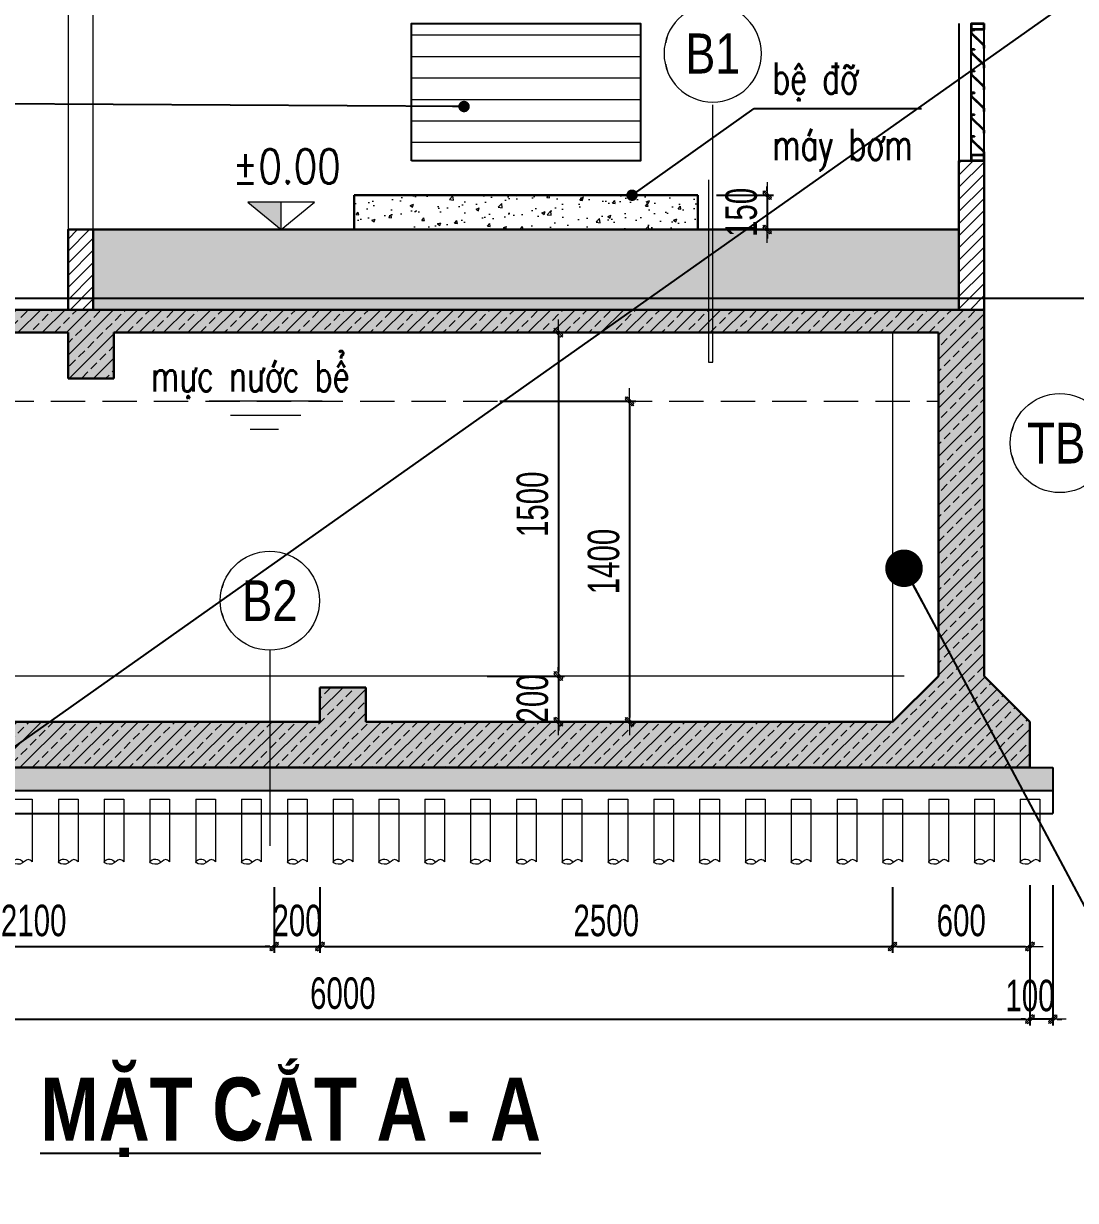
# Model space of a CAD drawing. Header units: millimetres. Extents: x 105214 to 359741, y -482084 to -322745.
# Drawn here: x 235086 to 239679, y -470965 to -465825 of the extents above; entities that cross this region are included whole.
import ezdxf
from ezdxf.enums import TextEntityAlignment as Align

# ---------------------------------------------------------------- set-up
doc = ezdxf.new("R2010")
doc.units = ezdxf.units.MM
doc.header["$LTSCALE"] = 20
doc.header["$MEASUREMENT"] = 0
doc.header["$PDMODE"] = 32
doc.linetypes.add('ACAD_ISO07W100', pattern=[3, 0, -3])
doc.linetypes.add('HIDDEN', pattern=[0.375, 0.25, -0.125])
doc.layers.get('Defpoints').update_dxf_attribs({"color": 1})
for name, color, linetype, lineweight in [('A-WIPEOUT', 254, 'ACAD_ISO07W100', 0), ('ISO', 153, 'Continuous', 13), ('LC Dim', 8, 'Continuous', 18), ('LC Hatch', 252, 'Continuous', 9), ('LC ISO', 153, 'Continuous', 13), ('LC MANH DUT', 35, 'HIDDEN', 5), ('LC Net dam 1', 30, 'Continuous', 30), ('LC Net manh', 16, 'Continuous', 5), ('LC Net thay', 7, 'Continuous', 25), ('LC Text1', 3, 'Continuous', 20), ('LC Text2', 7, 'Continuous', 25)]:
    doc.layers.add(name, color=color, linetype=linetype, lineweight=lineweight)
doc.layers.add('KCS_Plotter', color=11, linetype='Continuous', plot=False)
doc.styles.add('General text 2', font='arial.ttf')
doc.styles.add('HOATBIF', font='hoatbif.shx', dxfattribs={"width": 0.7})
doc.styles.add('LC 1', font='VHAVANB.TTF')
doc.styles.add('LC 3', font='vnsimli.shx', dxfattribs={"width": 0.75})
doc.styles.add('LC3', font='VHARIALB.TTF', dxfattribs={"width": 0.8})
doc.styles.add('T1', font='Vnsimli.shx', dxfattribs={"width": 0.8})
doc.dimstyles.new('1-100', dxfattribs={"dimscale": 100, "dimtxt": 2.5, "dimasz": 0.35, "dimexe": 0.5, "dimexo": 0, "dimgap": 0.8, "dimtad": 1, "dimdec": 0, "dimzin": 0, "dimdsep": 46, "dimtxsty": 'HOATBIF', "dimblk1": 'DOT', "dimblk2": 'DOT', "dimsah": 1, "dimcen": -1, "dimdle": 1, "dimclrd": 256, "dimclre": 256, "dimclrt": 4, "dimadec": 3, "dimazin": 2, "dimtfac": 0.333333, "dimtdec": 0, "dimtix": 1, "dimtmove": 2, "dimatfit": 3, "dimldrblk": 'DOT', "dimfxl": 1, "dimtvp": 0.833333, "dimtolj": 1, "dimtzin": 0, "dimarcsym": 0})
doc.dimstyles.new('1-100(1-50)', dxfattribs={"dimscale": 50, "dimtxt": 2.5, "dimasz": 0.35, "dimexe": 0.5, "dimexo": 0, "dimgap": 0.8, "dimtad": 1, "dimdec": 0, "dimzin": 0, "dimdsep": 46, "dimtxsty": 'HOATBIF', "dimblk1": 'DOT', "dimblk2": 'DOT', "dimsah": 1, "dimcen": -1, "dimdle": 1, "dimclrd": 256, "dimclre": 256, "dimclrt": 4, "dimadec": 3, "dimazin": 2, "dimtfac": 0.333333, "dimtdec": 0, "dimtix": 1, "dimtmove": 2, "dimatfit": 3, "dimldrblk": 'DOT', "dimfxl": 1, "dimtvp": 0.833333, "dimtolj": 1, "dimtzin": 0, "dimarcsym": 0})
doc.dimstyles.new('MONG', dxfattribs={"dimscale": 50, "dimtxt": 2.5, "dimasz": 0.35, "dimexe": 0.5, "dimexo": 0, "dimgap": 0.8, "dimtad": 1, "dimdec": 0, "dimzin": 0, "dimdsep": 46, "dimtxsty": 'HOATBIF', "dimblk1": 'DOT', "dimblk2": 'DOT', "dimsah": 1, "dimcen": -1, "dimdle": 1, "dimclrd": 256, "dimclre": 256, "dimclrt": 4, "dimadec": 3, "dimazin": 2, "dimtfac": 0.333333, "dimtdec": 0, "dimtix": 1, "dimtmove": 2, "dimatfit": 3, "dimldrblk": 'DOT', "dimfxl": 1, "dimtvp": 0.833333, "dimtolj": 1, "dimtzin": 0, "dimarcsym": 0})
pattern_1 = [(50, (580952.11, -74369.57), (143.452037, -12.550427), [15, -165]), (355, (580952.1, -74369.57), (-27.750267, 150.438427), [12, -132]), (100.451444, (580964.06, -74370.62), (115.70177, 137.888), [12.74804, -140.228422]), (46.1842, (580952.1, -74329.57), (213.448266, -33.103856), [22.5, -247.5]), (96.635635, (580969.9, -74332.33), (186.93239, 194.82372), [19.12207, -210.34275]), (351.184164, (580952.1, -74329.57), (186.93239, 194.82372), [18, -198]), (21, (580972.11, -74339.57), (119.38141, -80.523778), [15, -165]), (326, (580972.1, -74339.57), (48.663066, 145.03001), [12, -132]), (71.451445, (580982.06, -74346.28), (168.044475, 64.50623), [12.74804, -140.228422]), (37.5, (580952.107, -74369.574), (2.431971, 66.578771), [0, -130.4, 0, -134, 0, -132.5]), (7.5, (580952.11, -74369.574), (52.6139075, 78.882342), [0, -76.4, 0, -127.4, 0, -50.5]), (327.5, (580907.507, -74369.574), (106.764487, -4.5109743), [0, -50, 0, -156, 0, -207]), (317.5, (580887.51, -74369.57), (116.637234, 20.020996), [0, -65, 0, -103.6, 0, -147])]

# ---------------------------------------------------------------- blocks, each defined once
blk = doc.blocks.new('DOT')
at = {"layer": 'LC Dim', "color": 4}
blk.add_line((-1, -1), (1, 1), dxfattribs=at)
at = {"layer": 'LC Dim'}
blk.add_line((-3, 0), (3, 0), dxfattribs=at)
at = {"layer": 'LC Dim', "color": 4}
blk.add_lwpolyline([(0.5, 1), (-1, -0.5), (-0.5, -1), (1, 0.5)], close=True, dxfattribs=at)
blk = doc.blocks.new('*D352')
at = {"layer": 'Defpoints', "color": 0, "ltscale": 2, "transparency": 16777216}
for p in [(239480, -469588), (239580, -469588), (239480, -470173.6)]:
    blk.add_point(p, dxfattribs=at)
at = {"layer": 'LC Dim', "lineweight": -2, "ltscale": 2, "transparency": 16777216}
for p, q in [((239480, -469588), (239480, -470201.1)), ((239580, -469588), (239580, -470201.1)), ((239460.8, -470173.6), (239441.5, -470173.6)), ((239580, -470173.6), (239480, -470173.6)), ((239599.3, -470173.6), (239618.5, -470173.6))]:
    blk.add_line(p, q, dxfattribs=at)
at = {"layer": 'LC Dim', "lineweight": -2, "ltscale": 2, "transparency": 16777216, "xscale": 19.25, "yscale": 19.25, "zscale": 19.25}
blk.add_blockref('DOT', (239480, -470173.6), dxfattribs=at)
at = {"layer": 'LC Dim', "lineweight": -2, "ltscale": 2, "transparency": 16777216, "xscale": 19.25, "yscale": 19.25, "zscale": 19.25, "rotation": 180}
blk.add_blockref('DOT', (239580, -470173.6), dxfattribs=at)
at = {"layer": 'LC Dim', "color": 4, "ltscale": 2, "transparency": 16777216, "insert": (239480, -470071.1), "char_height": 137.5, "attachment_point": 5, "style": 'HOATBIF'}
blk.add_mtext('\\A1;100', dxfattribs=at)
blk = doc.blocks.new('_Dot')
at = {"color": 0, "linetype": 'ByBlock', "lineweight": -2}
blk.add_line((-0.5, 0), (-1, 0), dxfattribs=at)
at = {"color": 0, "linetype": 'ByBlock', "const_width": 0.5}
blk.add_lwpolyline([(-0.25, 0, 1), (0.25, 0, 1)], format="xyb", close=True, dxfattribs=at)
blk = doc.blocks.new('TIEUDE1')
at = {"layer": 'LC Text2', "color": 7, "style": 'LC 1'}
blk.add_attdef('TIªU§Ò', text='', height=5, dxfattribs=at).set_placement((0, 0), align=Align.BOTTOM_CENTER)
blk.add_attdef('TL', text='', height=3, dxfattribs=at).set_placement((0, -2), align=Align.TOP_CENTER)
blk = doc.blocks.new('*D353')
at = {"layer": 'Defpoints', "color": 0, "ltscale": 2, "transparency": 16777216}
for p in [(237110.4, -467174.5), (237110.4, -468674.5), (237420.9, -468674.5)]:
    blk.add_point(p, dxfattribs=at)
at = {"layer": 'LC Dim', "lineweight": -2, "ltscale": 2, "transparency": 16777216}
for p, q in [((237110.4, -467174.5), (237448.4, -467174.5)), ((237420.9, -467193.8), (237420.9, -468655.3)), ((237110.4, -468674.5), (237448.4, -468674.5))]:
    blk.add_line(p, q, dxfattribs=at)
at = {"layer": 'LC Dim', "lineweight": -2, "ltscale": 2, "transparency": 16777216, "xscale": 19.25, "yscale": 19.25, "zscale": 19.25}
for p, rotation in [((237420.9, -467174.5), 90), ((237420.9, -468674.5), 270)]:
    blk.add_blockref('DOT', p, dxfattribs=dict(at, rotation=rotation))
at = {"layer": 'LC Dim', "color": 4, "ltscale": 2, "transparency": 16777216, "insert": (237308.2, -467924.5), "char_height": 137.5, "attachment_point": 5, "rotation": 90, "style": 'HOATBIF'}
blk.add_mtext('\\A1;1500', dxfattribs=at)
blk = doc.blocks.new('*D354')
at = {"layer": 'Defpoints', "color": 0, "ltscale": 2, "transparency": 16777216}
for p in [(237110.4, -468674.5), (237110.4, -468874.5), (237420.9, -468874.5)]:
    blk.add_point(p, dxfattribs=at)
at = {"layer": 'LC Dim', "lineweight": -2, "ltscale": 2, "transparency": 16777216}
for p, q in [((237420.9, -468655.3), (237420.9, -468636)), ((237110.4, -468674.5), (237448.4, -468674.5)), ((237420.9, -468674.5), (237420.9, -468874.5)), ((237110.4, -468874.5), (237448.4, -468874.5)), ((237420.9, -468893.8), (237420.9, -468913))]:
    blk.add_line(p, q, dxfattribs=at)
at = {"layer": 'LC Dim', "lineweight": -2, "ltscale": 2, "transparency": 16777216, "xscale": 19.25, "yscale": 19.25, "zscale": 19.25}
for p, rotation in [((237420.9, -468674.5), 270), ((237420.9, -468874.5), 90)]:
    blk.add_blockref('DOT', p, dxfattribs=dict(at, rotation=rotation))
at = {"layer": 'LC Dim', "color": 4, "ltscale": 2, "transparency": 16777216, "insert": (237308.2, -468774.5), "char_height": 137.5, "attachment_point": 5, "rotation": 90, "style": 'HOATBIF'}
blk.add_mtext('\\A1;200', dxfattribs=at)
blk = doc.blocks.new('*U14')
at = {"layer": 'A-WIPEOUT'}
blk.add_lwpolyline([(0, 4.25), (-2.5, 3.44), (-4.04, 1.31), (-4.04, -1.31), (-2.5, -3.44), (0, -4.25), (2.5, -3.44), (4.04, -1.31), (4.04, 1.31), (2.5, 3.44)], close=True, dxfattribs=at)
at = {"layer": 'LC Text1', "style": 'General text 2', "width": 0.8, "flags": 8}
blk.add_attdef('SYMBOL', text='', height=3.5, dxfattribs=at).set_placement((0, 0), align=Align.MIDDLE_CENTER)
blk.add_wipeout([(0, 4.25), (-2.5, 3.44), (-4.04, 1.31), (-4.04, -1.31), (-2.5, -3.44), (0, -4.25), (2.5, -3.44), (4.04, -1.31), (4.04, 1.31), (2.5, 3.44)]).dxf.layer = 'A-WIPEOUT'
at = {"layer": 'LC ISO'}
blk.add_circle((0, 0), 4.25, dxfattribs=at)
blk = doc.blocks.new('*D339')
at = {"layer": 'Defpoints', "color": 0, "ltscale": 2, "transparency": 16777216}
for p in [(237164.8, -467474.5), (237164.8, -468874.5), (237731.6, -468874.5)]:
    blk.add_point(p, dxfattribs=at)
at = {"layer": 'LC Dim', "lineweight": -2, "ltscale": 2, "transparency": 16777216}
for p, q in [((237164.8, -467474.5), (237759.1, -467474.5)), ((237731.6, -467493.8), (237731.6, -468855.3)), ((237164.8, -468874.5), (237759.1, -468874.5))]:
    blk.add_line(p, q, dxfattribs=at)
at = {"layer": 'LC Dim', "lineweight": -2, "ltscale": 2, "transparency": 16777216, "xscale": 19.25, "yscale": 19.25, "zscale": 19.25}
for p, rotation in [((237731.6, -467474.5), 90), ((237731.6, -468874.5), 270)]:
    blk.add_blockref('DOT', p, dxfattribs=dict(at, rotation=rotation))
at = {"layer": 'LC Dim', "color": 4, "ltscale": 2, "transparency": 16777216, "insert": (237618.9, -468174.5), "char_height": 137.5, "attachment_point": 5, "rotation": 90, "style": 'HOATBIF'}
blk.add_mtext('\\A1;1400', dxfattribs=at)
blk = doc.blocks.new('*U333')
at = {"layer": 'ISO', "linetype": 'ByBlock', "ltscale": 100}
for p, q in [((-41.4, 143.4), (-41.4, -129.9)), ((-41.4, 143.4), (44.6, 143.4)), ((44.6, 143.4), (44.6, -129.9))]:
    blk.add_line(p, q, dxfattribs=at)
blk.add_spline([(44.6, -129.9), (26.6, -119.9), (-8.4, -139.9), (-41.4, -129.9), (-15.4, -118.4), (6.3, -132.3)], degree=3, dxfattribs=at)
blk = doc.blocks.new('*U334')
at = {"layer": 'LC Dim', "color": 0, "linetype": 'ByBlock', "lineweight": -2, "transparency": 16777216}
for p in [(0, 0), (200, 0), (400, 0), (600, 0), (800, 0), (1000, 0), (1200, 0), (1400, 0), (1600, 0), (1800, 0), (2000, 0), (2200, 0), (2400, 0), (2600, 0), (2800, 0), (3000, 0), (3200, 0), (3400, 0), (3600, 0), (3800, 0), (4000, 0), (4200, 0), (4400, 0), (4600, 0), (4800, 0), (5000, 0), (5200, 0), (5400, 0), (5600, 0), (5800, 0), (6000, 0)]:
    blk.add_blockref('*U333', p, dxfattribs=at)
blk = doc.blocks.new('*D366')
at = {"layer": 'Defpoints', "color": 0, "ltscale": 0.001, "transparency": 16777216}
for p in [(234080, -469597.6), (236180, -469597.6), (236180, -469856.1)]:
    blk.add_point(p, dxfattribs=at)
at = {"layer": 'LC Dim', "lineweight": -2, "ltscale": 0.001, "transparency": 16777216}
for p, q in [((234080, -469597.6), (234080, -469883.6)), ((236180, -469597.6), (236180, -469883.6)), ((234099.3, -469856.1), (236160.8, -469856.1))]:
    blk.add_line(p, q, dxfattribs=at)
at = {"layer": 'LC Dim', "lineweight": -2, "ltscale": 0.001, "transparency": 16777216, "xscale": 19.25, "yscale": 19.25, "zscale": 19.25, "rotation": 180}
blk.add_blockref('DOT', (234080, -469856.1), dxfattribs=at)
at = {"layer": 'LC Dim', "lineweight": -2, "ltscale": 0.001, "transparency": 16777216, "xscale": 19.25, "yscale": 19.25, "zscale": 19.25}
blk.add_blockref('DOT', (236180, -469856.1), dxfattribs=at)
at = {"layer": 'LC Dim', "color": 4, "ltscale": 0.001, "transparency": 16777216, "insert": (235130, -469743.3), "char_height": 137.5, "attachment_point": 5, "style": 'HOATBIF'}
blk.add_mtext('\\A1;2100', dxfattribs=at)
blk = doc.blocks.new('*D367')
at = {"layer": 'Defpoints', "color": 0, "ltscale": 0.001, "transparency": 16777216}
for p in [(236180, -469597.6), (236380, -469597.6), (236380, -469856.1)]:
    blk.add_point(p, dxfattribs=at)
at = {"layer": 'LC Dim', "lineweight": -2, "ltscale": 0.001, "transparency": 16777216}
for p, q in [((236180, -469597.6), (236180, -469883.6)), ((236380, -469597.6), (236380, -469883.6)), ((236160.8, -469856.1), (236141.5, -469856.1)), ((236180, -469856.1), (236380, -469856.1)), ((236399.2, -469856.1), (236418.5, -469856.1))]:
    blk.add_line(p, q, dxfattribs=at)
at = {"layer": 'LC Dim', "lineweight": -2, "ltscale": 0.001, "transparency": 16777216, "xscale": 19.25, "yscale": 19.25, "zscale": 19.25}
blk.add_blockref('DOT', (236180, -469856.1), dxfattribs=at)
at = {"layer": 'LC Dim', "lineweight": -2, "ltscale": 0.001, "transparency": 16777216, "xscale": 19.25, "yscale": 19.25, "zscale": 19.25, "rotation": 180}
blk.add_blockref('DOT', (236380, -469856.1), dxfattribs=at)
at = {"layer": 'LC Dim', "color": 4, "ltscale": 0.001, "transparency": 16777216, "insert": (236280, -469743.3), "char_height": 137.5, "attachment_point": 5, "style": 'HOATBIF'}
blk.add_mtext('\\A1;200', dxfattribs=at)
blk = doc.blocks.new('*D368')
at = {"layer": 'Defpoints', "color": 0, "ltscale": 0.001, "transparency": 16777216}
for p in [(236380, -469597.6), (238880, -469597.6), (238880, -469856.1)]:
    blk.add_point(p, dxfattribs=at)
at = {"layer": 'LC Dim', "lineweight": -2, "ltscale": 0.001, "transparency": 16777216}
for p, q in [((236380, -469597.6), (236380, -469883.6)), ((238880, -469597.6), (238880, -469883.6)), ((236399.2, -469856.1), (238860.7, -469856.1))]:
    blk.add_line(p, q, dxfattribs=at)
at = {"layer": 'LC Dim', "lineweight": -2, "ltscale": 0.001, "transparency": 16777216, "xscale": 19.25, "yscale": 19.25, "zscale": 19.25, "rotation": 180}
blk.add_blockref('DOT', (236380, -469856.1), dxfattribs=at)
at = {"layer": 'LC Dim', "lineweight": -2, "ltscale": 0.001, "transparency": 16777216, "xscale": 19.25, "yscale": 19.25, "zscale": 19.25}
blk.add_blockref('DOT', (238880, -469856.1), dxfattribs=at)
at = {"layer": 'LC Dim', "color": 4, "ltscale": 0.001, "transparency": 16777216, "insert": (237630, -469743.3), "char_height": 137.5, "attachment_point": 5, "style": 'HOATBIF'}
blk.add_mtext('\\A1;2500', dxfattribs=at)
blk = doc.blocks.new('*D369')
at = {"layer": 'Defpoints', "color": 0, "ltscale": 0.001, "transparency": 16777216}
for p in [(238880, -469597.6), (239480, -469597.6), (239480, -469856.1)]:
    blk.add_point(p, dxfattribs=at)
at = {"layer": 'LC Dim', "lineweight": -2, "ltscale": 0.001, "transparency": 16777216}
for p, q in [((238880, -469597.6), (238880, -469883.6)), ((239480, -469597.6), (239480, -469883.6)), ((238899.2, -469856.1), (239460.8, -469856.1))]:
    blk.add_line(p, q, dxfattribs=at)
at = {"layer": 'LC Dim', "lineweight": -2, "ltscale": 0.001, "transparency": 16777216, "xscale": 19.25, "yscale": 19.25, "zscale": 19.25, "rotation": 180}
blk.add_blockref('DOT', (238880, -469856.1), dxfattribs=at)
at = {"layer": 'LC Dim', "lineweight": -2, "ltscale": 0.001, "transparency": 16777216, "xscale": 19.25, "yscale": 19.25, "zscale": 19.25}
blk.add_blockref('DOT', (239480, -469856.1), dxfattribs=at)
at = {"layer": 'LC Dim', "color": 4, "ltscale": 0.001, "transparency": 16777216, "insert": (239180, -469743.3), "char_height": 137.5, "attachment_point": 5, "style": 'HOATBIF'}
blk.add_mtext('\\A1;600', dxfattribs=at)
blk = doc.blocks.new('Caodo1')
at = {"layer": 'LC Text1'}
blk.add_hatch(color=256, dxfattribs=at).paths.add_polyline_path([(0, 200.2), (0, 0), (243.4, 200.2)])
for p, q in [((0, 0), (0, 200.2)), ((323.6, 0), (-323.6, 0))]:
    blk.add_line(p, q, dxfattribs=at)
blk.add_lwpolyline([(-243.4, 200.2), (243.4, 200.2), (0, 0), (0, 0)], close=True, dxfattribs=at)
at = {"layer": 'LC Text1', "style": 'T1', "width": 0.8}
blk.add_attdef('%%P0,00', text='', height=250, dxfattribs=at).set_placement((-39, 459.5), align=Align.MIDDLE_CENTER)
blk = doc.blocks.new('*D359')
at = {"layer": 'Defpoints', "color": 0, "ltscale": 2, "transparency": 16777216}
for p in [(233480, -469588), (239480, -469597.6), (239480, -470173.6)]:
    blk.add_point(p, dxfattribs=at)
at = {"layer": 'LC Dim', "lineweight": -2, "ltscale": 2, "transparency": 16777216}
for p, q in [((233480, -469588), (233480, -470201.1)), ((239480, -469597.6), (239480, -470201.1)), ((233499.2, -470173.6), (239460.8, -470173.6))]:
    blk.add_line(p, q, dxfattribs=at)
at = {"layer": 'LC Dim', "lineweight": -2, "ltscale": 2, "transparency": 16777216, "xscale": 19.25, "yscale": 19.25, "zscale": 19.25, "rotation": 180}
blk.add_blockref('DOT', (233480, -470173.6), dxfattribs=at)
at = {"layer": 'LC Dim', "lineweight": -2, "ltscale": 2, "transparency": 16777216, "xscale": 19.25, "yscale": 19.25, "zscale": 19.25}
blk.add_blockref('DOT', (239480, -470173.6), dxfattribs=at)
at = {"layer": 'LC Dim', "color": 4, "ltscale": 2, "transparency": 16777216, "insert": (236480, -470060.8), "char_height": 137.5, "attachment_point": 5, "style": 'HOATBIF'}
blk.add_mtext('\\A1;6000', dxfattribs=at)
blk = doc.blocks.new('*D335')
at = {"layer": 'Defpoints', "color": 0, "transparency": 16777216}
for p in [(238112.1, -466574.5), (238112.1, -466724.5), (238332.6, -466724.5)]:
    blk.add_point(p, dxfattribs=at)
at = {"layer": 'LC Dim', "lineweight": -2, "transparency": 16777216}
for p, q in [((238112.1, -466574.5), (238360.1, -466574.5)), ((238332.6, -466555.3), (238332.6, -466536)), ((238332.6, -466574.5), (238332.6, -466724.5)), ((238112.1, -466724.5), (238360.1, -466724.5)), ((238332.6, -466743.8), (238332.6, -466763))]:
    blk.add_line(p, q, dxfattribs=at)
at = {"layer": 'LC Dim', "lineweight": -2, "transparency": 16777216, "xscale": 19.25, "yscale": 19.25, "zscale": 19.25}
for p, rotation in [((238332.6, -466574.5), 270), ((238332.6, -466724.5), 90)]:
    blk.add_blockref('DOT', p, dxfattribs=dict(at, rotation=rotation))
at = {"layer": 'LC Dim', "color": 4, "transparency": 16777216, "insert": (238219.8, -466649.5), "char_height": 137.5, "attachment_point": 5, "rotation": 90, "style": 'HOATBIF'}
blk.add_mtext('\\A1;150', dxfattribs=at)

msp = doc.modelspace()

# ---------------------------------------------------------------- hatches: boundary and pattern name
at = {"layer": 'LC Hatch'}
h = msp.add_hatch(dxfattribs=at)
h.set_pattern_fill('ANSI31', color=256, scale=750, angle=135, style=0)
h.set_pattern_definition([(180, (396355.6, -497374.52), (-7e-15, -93.75), [])])
h.paths.add_polyline_path([(237780, -465824.5), (236780, -465824.5), (236780, -466424.5), (237780, -466424.5)])
h = msp.add_hatch(dxfattribs=at)
h.set_pattern_fill('ANSI31', color=256, scale=300)
h.set_pattern_definition([(45, (372525.664, -498381.877), (-26.516504, 26.516504), [])])
h.paths.add_polyline_path([(239170, -466424.5), (239280, -466424.5), (239280, -467074.5), (239170, -467074.5)])
at = {"layer": 'LC Hatch', "ltscale": 2}
h = msp.add_hatch(dxfattribs=at)
h.set_pattern_fill('AR-CONC', color=256, scale=20)
h.set_pattern_definition(pattern_1)
h.paths.add_polyline_path([(236530, -466574.5), (236530, -466724.5), (238030, -466724.5), (238030, -466574.5)])
h = msp.add_hatch(dxfattribs=at)
h.set_pattern_fill('ANSI31', color=256, scale=300)
h.set_pattern_definition([(45, (592549.013, -114640.84), (-26.5165043, 26.5165043), [])])
h.paths.add_polyline_path([(235390, -467074.5), (235280, -467074.5), (235280, -466724.5), (235390, -466724.5)])
h = msp.add_hatch(dxfattribs=at)
h.set_pattern_fill('AR-CONC', color=256, scale=20)
h.set_pattern_definition(pattern_1)
h.paths.add_polyline_path([(239170, -466724.5), (235390, -466724.5), (235390, -467074.5), (239170, -467074.5)])
h = msp.add_hatch(dxfattribs=at)
h.set_pattern_fill('AR-CONC', color=256, scale=20)
h.set_pattern_definition([(50, (580952.11, -86507.07), (143.452037, -12.550427), [15, -165]), (355, (580952.1, -86507.07), (-27.750267, 150.438427), [12, -132]), (100.451444, (580964.06, -86508.12), (115.70177, 137.888), [12.74804, -140.228422]), (46.1842, (580952.1, -86467.07), (213.448266, -33.103856), [22.5, -247.5]), (96.635635, (580969.9, -86469.83), (186.93239, 194.82372), [19.12207, -210.34275]), (351.184164, (580952.1, -86467.07), (186.93239, 194.82372), [18, -198]), (21, (580972.11, -86477.07), (119.38141, -80.523778), [15, -165]), (326, (580972.1, -86477.07), (48.663066, 145.03001), [12, -132]), (71.451445, (580982.06, -86483.78), (168.044475, 64.50623), [12.74804, -140.228422]), (37.5, (580952.107, -86507.074), (2.431971, 66.578771), [0, -130.4, 0, -134, 0, -132.5]), (7.5, (580952.11, -86507.074), (52.613907, 78.882342), [0, -76.4, 0, -127.4, 0, -50.5]), (327.5, (580907.507, -86507.074), (106.764487, -4.5109743), [0, -50, 0, -156, 0, -207]), (317.5, (580887.51, -86507.07), (116.637234, 20.020996), [0, -65, 0, -103.6, 0, -147])])
h.paths.add_polyline_path([(239280, -468674.5), (239280, -467074.5), (239170, -467074.5), (234680, -467074.5), (234680, -466974.5), (234580, -466974.5), (234580, -467174.5), (235280, -467174.5), (235280, -467374.5), (235480, -467374.5), (235480, -467174.5), (239080, -467174.5), (239080, -468674.5), (238880, -468874.5), (236580, -468874.5), (236580, -468724.5), (236380, -468724.5), (236380, -468874.5), (234080, -468874.5), (233880, -468674.5), (233880, -467074.5), (233880, -466974.5), (233780, -466974.5), (233780, -467074.5), (233680, -467074.5), (233680, -468674.5), (233480, -468874.5), (233480, -469074.5), (239480, -469074.5), (239480, -468874.5)])
h = msp.add_hatch(dxfattribs=at)
h.set_pattern_fill('AR-CONC', color=256, scale=20)
h.set_pattern_definition([(50, (270568.68, -457156.43), (143.45204, -12.55043), [15, -165]), (355, (270568.68, -457156.43), (-27.75027, 150.4384), [12, -132]), (100.4514, (270580.64, -457157.47), (115.7019, 137.8879), [12.74804, -140.2284]), (46.1842, (270568.68, -457116.43), (213.4482, -33.1038), [22.5, -247.5]), (96.6356, (270586.47, -457119.19), (186.9325, 194.8236), [19.122, -210.3426]), (351.1842, (270568.68, -457116.43), (186.9324, 194.8237), [18, -198]), (21, (270588.68, -457126.43), (119.3814, -80.52378), [15, -165]), (326, (270588.68, -457126.43), (48.66307, 145.03), [12, -132]), (71.4514, (270598.63, -457133.14), (168.04453, 64.5061), [12.74804, -140.2284]), (37.5, (270568.68, -457156.43), (2.43197, 66.57877), [0, -130.4, 0, -134, 0, -132.5]), (7.5, (270568.68, -457156.43), (52.61391, 78.88234), [0, -76.4, 0, -127.4, 0, -50.5]), (327.5, (270524.08, -457156.43), (106.76449, -4.510974), [0, -50, 0, -156, 0, -207]), (317.5, (270504.08, -457156.43), (116.63723, 20.021), [0, -65, 0, -103.6, 0, -147])])
h.paths.add_polyline_path([(233380, -469074.5), (233380, -469174.5), (239580, -469174.5), (239580, -469074.5)])

# ---------------------------------------------------------------- linework, layer by layer
at = {"layer": 'ISO', "elevation": 0}
msp.add_lwpolyline([(238076.9, -466507.4), (238076.9, -467303.1), (238095, -467303.1), (238095, -466179.6)], dxfattribs=at)
at = {"layer": 'LC Hatch'}
for p, q in [((236389.7, -467474.5), (235896.3, -467474.5)), ((236296.7, -467536.5), (235989.3, -467536.5)), ((236199.4, -467598.4), (236075.5, -467598.4))]:
    msp.add_line(p, q, dxfattribs=at)
at = {"layer": 'LC ISO', "ltscale": 2}
msp.add_lwpolyline([(235390, -464624.5), (235280, -464624.5), (235280, -466724.5), (235390, -466724.5)], close=True, dxfattribs=at)
at = {"layer": 'LC MANH DUT', "ltscale": 30}
msp.add_line((234080, -467474.5), (239080, -467474.5), dxfattribs=at)
at = {"layer": 'LC Net dam 1'}
for p, q in [((239170, -467074.5), (239170, -466424.5)), ((239170, -466424.5), (239280, -466424.5)), ((239280, -467074.5), (239280, -466424.5)), ((234680, -467074.5), (239280, -467074.5)), ((239170, -467074.5), (239280, -467074.5)), ((239280, -467074.5), (239280, -468674.5)), ((234580, -467174.5), (235280, -467174.5)), ((235280, -467374.5), (235280, -467174.5)), ((235480, -467174.5), (239080, -467174.5)), ((235480, -467374.5), (235480, -467174.5)), ((239080, -467174.5), (239080, -468674.5)), ((235280, -467374.5), (235480, -467374.5)), ((238880, -468874.5), (239080, -468674.5)), ((239480, -468874.5), (239280, -468674.5)), ((236380, -468724.5), (236380, -468874.5)), ((236380, -468724.5), (236580, -468724.5)), ((236580, -468724.5), (236580, -468874.5)), ((234080, -468874.5), (236380, -468874.5)), ((236580, -468874.5), (238880, -468874.5)), ((239480, -468874.5), (239480, -469074.5)), ((233480, -469074.5), (239480, -469074.5))]:
    msp.add_line(p, q, dxfattribs=at)
at = {"layer": 'LC Net dam 1', "ltscale": 2}
for p, q in [((236530, -466574.5), (236530, -466724.5)), ((236530, -466574.5), (238030, -466574.5)), ((238030, -466574.5), (238030, -466724.5))]:
    msp.add_line(p, q, dxfattribs=at)
at = {"layer": 'LC Net dam 1'}
for points in [[(239280, -465824.5), (239280, -465851.2), (239223, -465851.2), (239223, -465824.5)], [(239237.9, -465851.2), (239223, -465851.2), (239223, -465866.8), (239278.4, -465920.1), (239278.4, -465932.8), (239280, -465932.8), (239280, -465919.4), (239224.6, -465866.1), (239224.6, -465852.8), (239237.9, -465852.8)], [(239278, -465826.5), (239278, -465849.2), (239225, -465849.2), (239225, -465826.5)], [(239237.9, -465936.5), (239223, -465936.5), (239223, -465952.1), (239278.4, -466005.4), (239278.4, -466018.1), (239280, -466018.1), (239280, -466004.8), (239224.6, -465951.4), (239224.6, -465938.1), (239237.9, -465938.1)], [(239237.9, -466031.4), (239223, -466031.4), (239223, -466047), (239278.4, -466100.4), (239278.4, -466113), (239280, -466113), (239280, -466099.7), (239224.6, -466046.4), (239224.6, -466033), (239237.9, -466033)], [(239237.9, -466126.4), (239223, -466126.4), (239223, -466142), (239278.4, -466195.3), (239278.4, -466208), (239280, -466208), (239280, -466194.6), (239224.6, -466141.3), (239224.6, -466128), (239237.9, -466128)], [(239237.9, -466221.3), (239223, -466221.3), (239223, -466236.9), (239278.4, -466290.2), (239278.4, -466302.9), (239280, -466302.9), (239280, -466289.6), (239224.6, -466236.2), (239224.6, -466222.9), (239237.9, -466222.9)], [(239237.9, -466316.2), (239223, -466316.2), (239223, -466331.8), (239278.4, -466385.2), (239278.4, -466397.8), (239280, -466397.8), (239280, -466384.5), (239224.6, -466331.2), (239224.6, -466317.8), (239237.9, -466317.8)], [(239280, -466397.8), (239280, -466424.5), (239223, -466424.5), (239223, -466397.8)], [(239278, -466399.8), (239278, -466422.5), (239225, -466422.5), (239225, -466399.8)], [(235390, -467074.5), (235280, -467074.5), (235280, -466724.5), (235390, -466724.5)]]:
    msp.add_lwpolyline(points, close=True, dxfattribs=at)
at = {"layer": 'LC Net dam 1', "ltscale": 2}
msp.add_lwpolyline([(239170, -466724.5), (235390, -466724.5)], dxfattribs=at)
at = {"layer": 'LC Net manh'}
for p, q in [((238380, -466724.5), (239080, -466724.5)), ((238380, -467174.5), (238930, -467174.5)), ((238880, -467174.5), (238880, -468874.5)), ((238930.2, -468674.5), (233880, -468674.5))]:
    msp.add_line(p, q, dxfattribs=at)
at = {"layer": 'LC Net thay'}
for p, q in [((239170, -465824.5), (239170, -466424.5)), ((239223, -466397.8), (239223, -465851.2)), ((239280, -466397.8), (239280, -465851.2)), ((233380, -469074.5), (239580, -469074.5)), ((239580, -469074.5), (239580, -469174.5)), ((233380, -469174.5), (239580, -469174.5)), ((239580, -469174.5), (239580, -469274.5)), ((233380, -469274.5), (239580, -469274.5))]:
    msp.add_line(p, q, dxfattribs=at)
msp.add_lwpolyline([(236780, -466424.5), (236780, -465824.5), (237780, -465824.5), (237780, -466424.5)], close=True, dxfattribs=at)
at = {"layer": 'LC Net thay', "ltscale": 2}
msp.add_lwpolyline([(231433, -467024.5), (239728.6, -467024.5)], dxfattribs=at)

# ---------------------------------------------------------------- block references
at = {"layer": 'LC Dim'}
msp.add_blockref('*U334', (233479.2, -469356.1), dxfattribs=at)
at = {"layer": 'LC Text1'}
ref = msp.add_blockref('Caodo1', (236210.8, -466724.5), dxfattribs=dict(at, xscale=-0.6, yscale=0.6, zscale=0.6))
ref.add_attrib('%%P0,00', '%%P0.00', dxfattribs={"layer": 'LC Text2', "color": 4, "height": 150, "style": 'T1', "width": 0.8}).set_placement((236234.3, -466448.8), align=Align.MIDDLE_CENTER)
at = {"layer": 'LC Text2'}
ref = msp.add_blockref('TIEUDE1', (236272, -470786.1), dxfattribs=dict(at, xscale=-55.88, yscale=55.88, zscale=55.88))
ref.add_attrib('TIªU§Ò', '%%UMÆT C¾T A - A', dxfattribs={"color": 7, "height": 275.176, "style": 'LC3', "width": 0.8}).set_placement((236251.5, -470786.1), align=Align.BOTTOM_CENTER)

# ---------------------------------------------------------------- texts
at = {"layer": 'LC Text1', "color": 3, "style": 'LC 3', "width": 0.7}
for s, p in [('bÖ ®ì', (238355.1, -466131)), ('m¸y b¬m', (238355.1, -466421)), ('mùc n\xadíc bÓ', (235642.5, -467431.2, 0))]:
    msp.add_text(s, height=137, dxfattribs=at).set_placement(p)

# ---------------------------------------------------------------- dimensions: what is measured, and where the dimension line sits
at = {"layer": 'LC Dim'}
dim = msp.add_linear_dim(base=(238332.6, -466724.5), p1=(238112.1, -466574.5), p2=(238112.1, -466724.5), angle=90, dimstyle='1-100(1-50)', override={"dimscale": 55}, dxfattribs=at)
dim.commit()
dim.dimension.update_dxf_attribs({"geometry": '*D335', "text_midpoint": (238219.8, -466649.5)})
at = {"layer": 'LC Dim', "ltscale": 2}
for base, p1, p2, picture, middle in [((237420.9, -468674.5), (237110.4, -467174.5), (237110.4, -468674.5), '*D353', (237308.2, -467924.5)), ((237731.6, -468874.5), (237164.8, -467474.5), (237164.8, -468874.5), '*D339', (237618.9, -468174.5)), ((237420.9, -468874.5), (237110.4, -468674.5), (237110.4, -468874.5), '*D354', (237308.2, -468774.5))]:
    dim = msp.add_linear_dim(base=base, p1=p1, p2=p2, angle=90, dimstyle='MONG', override={"dimscale": 55}, dxfattribs=at)
    dim.commit()
    dim.dimension.update_dxf_attribs({"geometry": picture, "text_midpoint": middle})
dim = msp.add_linear_dim(base=(239480, -470173.6), p1=(233480, -469588), p2=(239480, -469597.6), dimstyle='MONG', override={"dimscale": 55}, dxfattribs=at)
dim.commit()
dim.dimension.update_dxf_attribs({"geometry": '*D359', "text_midpoint": (236480, -470060.8)})
at = {"layer": 'LC Dim', "ltscale": 0.001}
for base, p1, p2, picture, middle in [((236180, -469856.1), (234080, -469597.6), (236180, -469597.6), '*D366', (235130, -469743.3)), ((236380, -469856.1), (236180, -469597.6), (236380, -469597.6), '*D367', (236280, -469743.3)), ((238880, -469856.1), (236380, -469597.6), (238880, -469597.6), '*D368', (237630, -469743.3)), ((239480, -469856.1), (238880, -469597.6), (239480, -469597.6), '*D369', (239180, -469743.3))]:
    dim = msp.add_linear_dim(base=base, p1=p1, p2=p2, dimstyle='MONG', override={"dimscale": 55}, dxfattribs=at)
    dim.commit()
    dim.dimension.update_dxf_attribs({"geometry": picture, "text_midpoint": middle})
at = {"layer": 'LC Dim', "ltscale": 2}
dim = msp.add_linear_dim(base=(239480, -470173.6), p1=(239580, -469588), p2=(239480, -469588), angle=180, dimstyle='MONG', override={"dimscale": 55}, dxfattribs=at)
dim.commit()
dim.dimension.update_dxf_attribs({"geometry": '*D352', "text_midpoint": (239480, -470071.1), "dimtype": 160})

# ---------------------------------------------------------------- leaders
at = {"layer": 'LC Dim'}
for points in [[(237009.1, -466187), (234939.4, -466174.5), (232775.1, -466174.5)], [(237742.6, -466574.5), (238276.1, -466196), (239006.6, -466196)]]:
    msp.add_leader(points, dimstyle='1-100(1-50)', override={"dimasz": 1}, dxfattribs=at)
at = {"layer": 'LC Dim', "ltscale": 50}
msp.add_leader([(238930.2, -468204), (239730.1, -469702.9), (241444.7, -469702.9)], dimstyle='1-100', override={"dimscale": 82, "dimtxt": 2.2, "dimasz": 2, "dimlfac": 0.166667}, dxfattribs=at)

# ---------------------------------------------------------------- next in the draw order: block references
at = {"layer": 'LC Net manh'}
ref = msp.add_blockref('*U14', (238095, -465955.4), dxfattribs=dict(at, xscale=-50, yscale=50, zscale=50))
ref.add_attrib('SYMBOL', 'B1', dxfattribs={"layer": 'LC Text1', "height": 175, "style": 'General text 2', "width": 0.8}).set_placement((238095.3, -465955.4), align=Align.MIDDLE_CENTER)
ref = msp.add_blockref('*U14', (239610.6, -467657.2), dxfattribs=dict(at, xscale=50.90382884788228, yscale=50.90382884788228, zscale=50.90382884788228))
ref.add_attrib('SYMBOL', 'TB', dxfattribs={"layer": 'LC Text1', "height": 178.16, "style": 'General text 2', "width": 0.8}).set_placement((239594.5, -467657.2), align=Align.MIDDLE_CENTER)
ref = msp.add_blockref('*U14', (236161.1, -468345.6), dxfattribs=dict(at, xscale=50.90382884788228, yscale=50.90382884788228, zscale=50.90382884788228))
ref.add_attrib('SYMBOL', 'B2', dxfattribs={"layer": 'LC Text1', "height": 178.16, "style": 'General text 2', "width": 0.8}).set_placement((236161.1, -468345.6), align=Align.MIDDLE_CENTER)

# ---------------------------------------------------------------- next in the draw order: hatches: boundary and pattern name
at = {"layer": 'LC Hatch', "ltscale": 2}
h = msp.add_hatch(dxfattribs=at)
h.set_pattern_fill('ANSI33', color=256, scale=300)
h.set_pattern_definition([(45, (416.59, -12071.5), (-53.033009, 53.033009), []), (45, (469.63, -12071.5), (-53.033009, 53.033009), [37.5, -18.75])])
h.paths.add_polyline_path([(239280, -468674.5), (239280, -467074.5), (239170, -467074.5), (234680, -467074.5), (234680, -466974.5), (234580, -466974.5), (234580, -467174.5), (235280, -467174.5), (235280, -467374.5), (235480, -467374.5), (235480, -467174.5), (239080, -467174.5), (239080, -468674.5), (238880, -468874.5), (236580, -468874.5), (236580, -468724.5), (236380, -468724.5), (236380, -468874.5), (234080, -468874.5), (233880, -468674.5), (233880, -467074.5), (233880, -466974.5), (233780, -466974.5), (233780, -467074.5), (233680, -467074.5), (233680, -468674.5), (233480, -468874.5), (233480, -469074.5), (239480, -469074.5), (239480, -468874.5)])

# ---------------------------------------------------------------- next in the draw order: linework, layer by layer
at = {"layer": 'ISO'}
msp.add_line((236161.1, -468561.9), (236161.1, -469416.5), dxfattribs=at)
at = {"layer": 'KCS_Plotter', "ltscale": 2}
msp.add_line((221141.3, -478816.8), (244241.3, -462481.8), dxfattribs=at)

doc.saveas('drawing.dxf')
